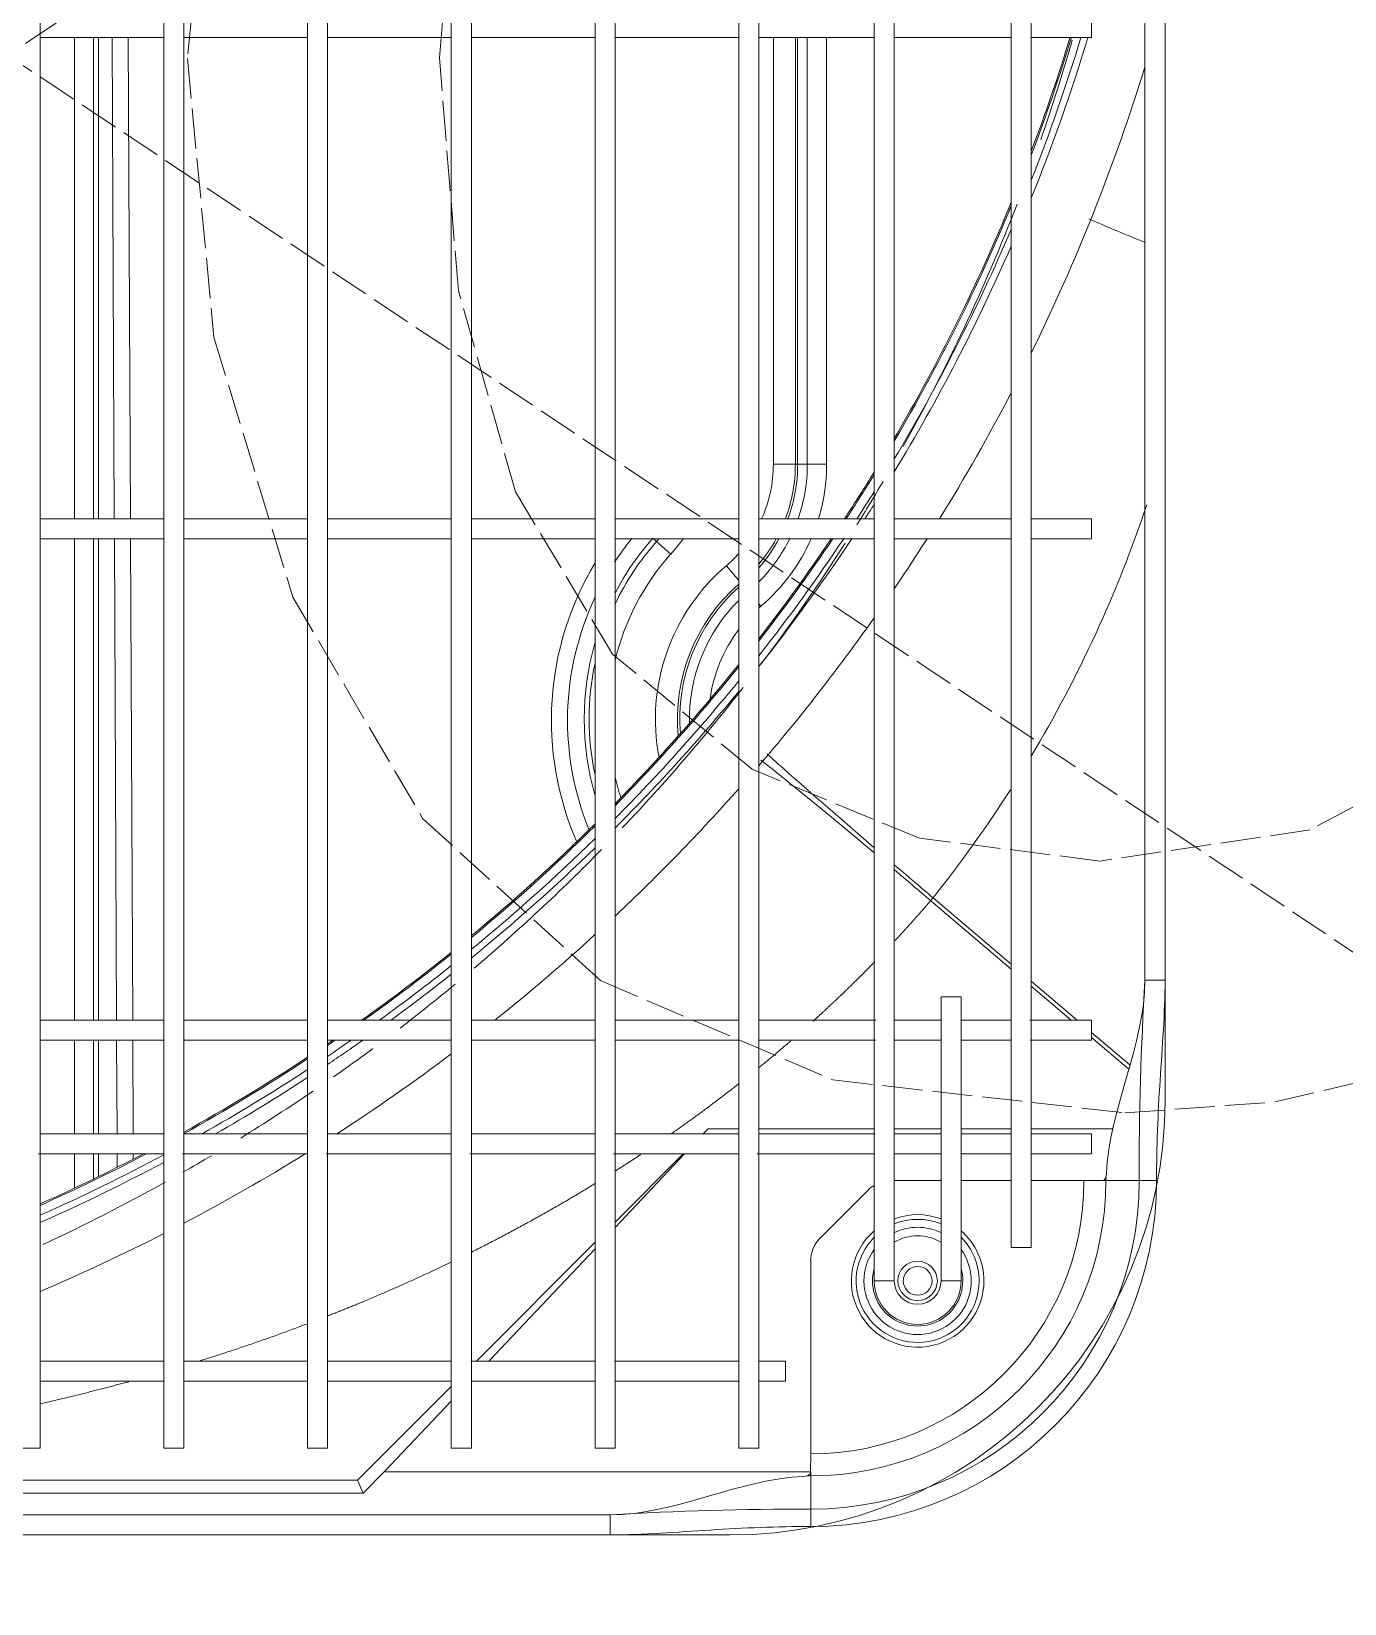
# Model space of a CAD drawing. Header units: millimetres. Extents: x 147592 to 200208, y -27981 to 8299.
# Drawn here: x 166563.5 to 166759.9, y -821.5 to -586.5 of the extents above; entities that cross this region are included whole.
import ezdxf

# ---------------------------------------------------------------- set-up
doc = ezdxf.new("R2010")
doc.units = ezdxf.units.MM
doc.linetypes.add('划线', pattern=[7.5, 6, -1.5])
doc.linetypes.add('划线_2_', pattern=[6.35, 3.175, -3.175])
for name, color, linetype, lineweight in [('G-XREF-____-OTLN', 7, 'Continuous', 5), ('M-EQPM-____-HDLN', 7, '划线_2_', 5), ('M-EQPM-____-OTLN', 7, 'Continuous', 5)]:
    doc.layers.add(name, color=color, linetype=linetype, lineweight=lineweight)

# ---------------------------------------------------------------- blocks, each defined once
blk = doc.blocks.new('TJ空调外机 - TJ空调外机1800_1200-1400100-三层给排水_消防平面图')
at = {"layer": 'M-EQPM-____-HDLN', "color": 251, "linetype": '划线', "true_color": 0x515151}
for p, q in [((900, 600), (-900, -600)), ((-900, 600), (900, -600)), ((31.31, 43.48), (26.85, -0.47)), ((64.52, -0.39), (66.92, 28.03)), ((26.85, -0.47), (30.8, -42.13)), ((67.36, -35.19), (64.52, -0.39)), ((75.89, -65.29), (67.36, -35.19)), ((30.8, -42.13), (42.63, -81.03)), ((90.42, -89.52), (75.89, -65.29)), ((42.63, -81.03), (62.02, -114.12)), ((111.28, -106.75), (90.42, -89.52)), ((220.91, -101.78), (194.71, -115.8)), ((136.29, -117.04), (111.28, -106.75)), ((62.02, -114.12), (88.62, -138.35)), ((163.26, -120.47), (136.29, -117.04)), ((194.71, -115.8), (163.26, -120.47)), ((88.62, -138.35), (123.32, -153.19)), ((189.44, -156.5), (210.06, -151.6)), ((123.32, -153.19), (167.01, -158.14)), ((167.01, -158.14), (189.44, -156.5))]:
    blk.add_line(p, q, dxfattribs=at)
blk = doc.blocks.new('YXQH_AR_B9-20_rvt-1-三层给排水_消防平面图')
at = {"color": 251, "lineweight": 5, "true_color": 0x515151}
blk.add_blockref('TJ空调外机 - TJ空调外机1800_1200-1400100-三层给排水_消防平面图', (166560.01, -590.02), dxfattribs=at)
blk = doc.blocks.new('RUXYQ14BA - top_dwg-2991071-三层给排水_消防平面图')
at = {"layer": 'G-XREF-____-OTLN'}
for p, q in [((732.83, 188.42), (732.83, -336.37)), ((735.83, -336.37), (735.83, 188.42)), ((773.32, -291.39), (773.32, 143.44)), ((608.13, -150.44), (626.63, -150.44)), ((616.13, -222.42), (616.13, -150.44)), ((629.62, -150.44), (648.12, -150.44)), ((651.12, -150.44), (669.61, -150.44)), ((672.61, -150.44), (691.1, -150.44)), ((694.1, -150.44), (712.59, -150.44)), ((715.59, -150.44), (732.83, -150.44)), ((722.84, -214.25), (722.84, -150.44)), ((735.83, -150.44), (753.33, -150.44)), ((626.63, -222.42), (608.13, -222.42)), ((648.12, -222.42), (629.62, -222.42)), ((669.61, -222.42), (651.12, -222.42)), ((691.1, -222.42), (672.61, -222.42)), ((712.59, -222.42), (694.1, -222.42)), ((732.83, -222.42), (715.59, -222.42)), ((753.33, -222.42), (735.83, -222.42)), ((608.13, -225.41), (626.63, -225.41)), ((616.13, -297.39), (616.13, -225.41)), ((629.62, -225.41), (648.12, -225.41)), ((651.12, -225.41), (669.61, -225.41)), ((672.61, -225.41), (691.1, -225.41)), ((694.1, -225.41), (712.59, -225.41)), ((715.59, -225.41), (732.83, -225.41)), ((735.83, -225.41), (753.33, -225.41)), ((626.63, -297.39), (608.13, -297.39)), ((648.12, -297.39), (629.62, -297.39)), ((669.61, -297.39), (651.12, -297.39)), ((691.1, -297.39), (672.61, -297.39)), ((712.59, -297.39), (694.1, -297.39)), ((732.83, -297.39), (715.59, -297.39)), ((742.83, -297.39), (735.83, -297.39)), ((753.33, -297.39), (745.83, -297.39)), ((608.13, -300.38), (626.63, -300.38)), ((616.13, -314.38), (616.13, -300.38)), ((629.62, -300.38), (648.12, -300.38)), ((651.12, -300.38), (669.61, -300.38)), ((672.61, -300.38), (691.1, -300.38)), ((694.1, -300.38), (712.59, -300.38)), ((715.59, -300.38), (732.83, -300.38)), ((735.83, -300.38), (742.83, -300.38)), ((745.83, -300.38), (753.33, -300.38)), ((626.63, -314.38), (608.13, -314.38)), ((648.12, -314.38), (629.62, -314.38)), ((669.61, -314.38), (651.12, -314.38)), ((691.1, -314.38), (672.61, -314.38)), ((712.59, -314.38), (694.1, -314.38)), ((732.83, -313.65), (715.59, -313.65)), ((732.83, -314.38), (715.59, -314.38)), ((742.83, -313.65), (735.83, -313.65)), ((742.83, -314.38), (735.83, -314.38)), ((753.33, -313.65), (745.83, -313.65)), ((753.33, -314.38), (745.83, -314.38)), ((768.5, -313.65), (756.32, -313.65)), ((608.13, -317.38), (626.63, -317.38)), ((616.13, -321.13), (616.13, -317.38)), ((629.62, -317.38), (648.12, -317.38)), ((651.12, -317.38), (669.61, -317.38)), ((672.61, -317.38), (691.1, -317.38)), ((694.1, -317.38), (712.59, -317.38)), ((704.3, -317.38), (694.1, -327.6)), ((704.5, -317.38), (694.1, -328.39)), ((715.59, -317.38), (732.83, -317.38)), ((735.83, -317.38), (742.83, -317.38)), ((745.83, -317.38), (753.33, -317.38)), ((742.83, -321.38), (735.83, -321.38)), ((753.33, -321.38), (745.83, -321.38)), ((731.87, -322.84), (724.8, -329.91)), ((691.1, -330.6), (673.38, -348.36)), ((691.1, -331.57), (675.24, -348.36)), ((626.63, -348.36), (608.13, -348.36)), ((648.12, -348.36), (629.62, -348.36)), ((669.61, -348.36), (651.12, -348.36)), ((691.1, -348.36), (672.61, -348.36)), ((712.59, -348.36), (694.1, -348.36)), ((608.13, -351.36), (626.63, -351.36)), ((629.62, -351.36), (648.12, -351.36)), ((651.12, -351.36), (669.61, -351.36)), ((672.61, -351.36), (691.1, -351.36)), ((694.1, -351.36), (712.59, -351.36)), ((669.61, -354.33), (659.59, -364.94)), ((656.41, -368.13), (655.6, -366.18)), ((283.51, -371.36), (693.35, -371.36))]:
    blk.add_line(p, q, dxfattribs=at)
at = {"layer": 'G-XREF-____-OTLN', "color": 251, "true_color": 0x666666}
for p, q in [((613.29, -222.42), (613.29, -150.44)), ((616.86, -150.44), (616.86, -222.42)), ((619.23, -222.42), (618.9, -150.44)), ((621.32, -150.44), (621.64, -222.42)), ((613.29, -297.39), (613.29, -225.41)), ((616.86, -225.41), (616.86, -297.39)), ((619.57, -297.39), (619.24, -225.41)), ((621.66, -225.41), (621.98, -297.39)), ((710.74, -229.43), (712.61, -231.63)), ((715.59, -235.14), (715.89, -235.5)), ((753.33, -289.76), (741.28, -279.52)), ((741.64, -279.08), (753.33, -289.01)), ((756.32, -291.56), (763.18, -297.39)), ((762.29, -297.39), (756.32, -292.31)), ((613.29, -314.38), (613.29, -300.38)), ((616.86, -300.38), (616.86, -314.38)), ((619.64, -314.38), (619.58, -300.38)), ((621.99, -300.38), (622.06, -314.38)), ((765.32, -299.21), (771.04, -304.07)), ((770.88, -304.68), (765.32, -299.96)), ((613.29, -322.49), (613.29, -317.38)), ((616.86, -317.38), (616.86, -320.78)), ((619.65, -319.39), (619.65, -317.38)), ((622.06, -317.38), (622.06, -318.17)), ((732.83, -336.37), (735.83, -336.37)), ((745.83, -336.37), (742.83, -336.37))]:
    blk.add_line(p, q, dxfattribs=at)
at = {"layer": 'G-XREF-____-OTLN', "flags": 128}
for points in [[(608.13, -361.36), (608.13, 213.41), (605.13, 213.41), (605.13, -361.36)], [(629.62, -361.36), (629.62, 213.41), (626.63, 213.41), (626.63, -361.36)], [(651.12, -361.36), (651.12, 213.41), (648.12, 213.41), (648.12, -361.36)], [(672.61, -361.36), (672.61, 213.41), (669.61, 213.41), (669.61, -361.36)], [(694.1, -361.36), (694.1, 213.41), (691.1, 213.41), (691.1, -361.36)], [(715.59, -361.36), (715.59, 213.41), (712.59, 213.41), (712.59, -361.36)], [(756.32, -331.37), (756.32, 183.42), (753.33, 183.42), (753.33, -331.37)]]:
    blk.add_lwpolyline(points, close=True, dxfattribs=at)
at = {"layer": 'G-XREF-____-OTLN', "color": 251, "true_color": 0x666666, "flags": 128}
for points in [[(773.32, 143.44), (776.32, 143.44), (776.32, -291.39), (773.32, -291.39)], [(721.05, -214.25), (717.76, -214.25), (717.76, -150.44)], [(721.05, -150.44), (721.05, -214.25), (721.39, -214.25), (721.39, -150.44)], [(725.72, -150.44), (725.72, -214.25), (721.39, -214.25), (722.84, -214.25)], [(700.29, -225.82), (699.84, -225.41), (702.41, -227.7)], [(767.5, -320.81), (767.49, -321.38), (766.77, -321.38)], [(767.49, -321.38), (772.45, -321.38), (775.05, -321.38)], [(723.34, -364.8), (723.34, -365.53), (723.34, -370.49), (723.34, -373.09)], [(693.35, -371.36), (693.35, -374.35), (283.51, -374.35), (283.51, -371.36)]]:
    blk.add_lwpolyline(points, dxfattribs=at)
at = {"layer": 'G-XREF-____-OTLN', "flags": 128}
for points in [[(756.32, -150.44), (765.32, -150.44), (765.32, -147.45), (756.32, -147.45)], [(756.32, -225.41), (765.32, -225.41), (765.32, -222.42), (756.32, -222.42)], [(745.83, -336.37), (745.83, -293.89), (742.83, -293.89), (742.83, -336.37)], [(756.32, -300.38), (765.32, -300.38), (765.32, -297.39), (756.32, -297.39)], [(712.59, -313.65), (708.02, -313.65), (707.29, -314.38), (708.02, -313.65)], [(756.32, -317.38), (765.32, -317.38), (765.32, -314.38), (756.32, -314.38)], [(756.32, -321.38), (764.2, -321.38), (766.77, -321.38)], [(723.34, -333.44), (723.34, -362.24), (723.33, -364.94), (659.59, -364.94), (656.41, -368.13), (330.54, -368.13)], [(715.59, -351.36), (719.59, -351.36), (719.59, -348.36), (715.59, -348.36)], [(669.61, -352.14), (655.6, -366.18), (331.34, -366.18), (326.53, -361.36)]]:
    blk.add_lwpolyline(points, dxfattribs=at)
at = {"layer": 'G-XREF-____-OTLN', "color": 251, "true_color": 0x666666}
blk.add_circle((739.33, -336.37), 2.95, dxfattribs=at)
at = {"layer": 'G-XREF-____-OTLN'}
blk.add_circle((739.33, -336.37), 2.15, dxfattribs=at)
at = {"layer": 'G-XREF-____-OTLN', "color": 251, "true_color": 0x666666}
for centre, radius, start, end in [((493.47, -68.44), 283.44, 338.027, 343.1836), ((493.47, -68.44), 282.44, 338.5351, 343.1223), ((493.47, -68.44), 282.44, 329.1029, 336.9301), ((493.47, -68.44), 283.44, 328.7669, 336.4603), ((697.85, -214.25), 19.91, 335.8056, 0), ((697.85, -214.25), 23.2, 339.4071, 0), ((697.85, -214.25), 23.55, 339.7234, 0), ((697.85, -214.25), 27.88, 342.9778, 0), ((493.47, -68.44), 282.44, 326.9651, 327.9379), ((493.47, -68.44), 283.44, 327.0964, 327.6168), ((591.5, -159.39), 192.01, 329.1207, 341.4874), ((730.21, -252.55), 43.22, 141.0265, 146.8687), ((730.2, -252.35), 40.72, 138.4302, 152.4638), ((677.86, -205.92), 32.83, 318.4302, 323.5647), ((493.47, -68.44), 283.44, 321.596, 326.3714), ((493.47, -68.44), 282.44, 321.8524, 326.2364), ((697.85, -214.25), 23.2, 319.8847, 331.2506), ((697.85, -214.25), 23.55, 318.8948, 331.7119), ((697.85, -214.25), 27.88, 310.3463, 336.4018), ((730.2, -252.35), 37.15, 138.4302, 166.4091), ((697.85, -214.25), 19.91, 310.3463, 317.7729), ((730.21, -252.51), 45.63, 148.9779, 203.5176), ((730.2, -252.35), 30.07, 130.3463, 190.9823), ((730.2, -252.35), 26.78, 131.1266, 185.4725), ((730.2, -252.35), 26.43, 131.7853, 184.769), ((730.21, -252.55), 43.22, 154.8713, 202.167), ((730.2, -252.35), 22.1, 130.3463, 131.3881), ((730.2, -252.35), 22.1, 142.8277, 172.363), ((730.2, -252.35), 40.72, 163.8148, 196.1852), ((493.47, -68.44), 282.44, 315.2618, 320.8781), ((493.47, -68.44), 283.44, 315.0583, 320.6303), ((730.2, -252.35), 37.15, 193.5909, 198.4961), ((591.5, -159.39), 192.01, 321.4416, 327.3636), ((493.47, -68.44), 282.44, 309.3635, 314.404), ((493.47, -68.44), 283.44, 309.198, 314.2064), ((732.52, -271.98), 11.56, 319.2903, 322.1251), ((493.47, -68.44), 282.44, 305.8467, 308.581), ((493.47, -68.44), 283.44, 306.1254, 308.4201), ((1253.25, -320.25), 480.8, 176.5586, 180.1343), ((493.47, -68.44), 283.44, 303.7919, 305.0842), ((493.47, -68.44), 282.44, 303.9277, 304.7945), ((493.47, -68.44), 282.44, 299.4538, 303.1977), ((493.47, -68.44), 283.44, 299.8096, 303.0656), ((493.47, -68.44), 282.44, 293.9515, 298.1276), ((493.47, -68.44), 283.44, 293.8617, 298.0197), ((723.34, -321.38), 40.86, 270, 0), ((723.34, -321.38), 51.71, 270, 0), ((723.34, -321.38), 49.11, 270, 0), ((723.34, -321.38), 44.15, 270, 0), ((739.33, -336.37), 9.91, 69.3273, 110.6727), ((739.33, -336.37), 9.91, 130.967, 360), ((739.33, -336.37), 9.2, 67.6576, 112.3424), ((739.33, -336.37), 8.02, 64.15, 115.85), ((739.33, -336.37), 9.91, 0, 49.033), ((739.33, -336.37), 9.2, 134.9085, 360), ((739.33, -336.37), 6.75, 58.7898, 121.2102), ((739.33, -336.37), 9.2, 0, 45.0915), ((739.33, -336.37), 8.02, 144.0711, 360), ((739.33, -336.37), 8.02, 0, 35.9289), ((739.33, -336.37), 6.75, 164.2243, 360), ((739.33, -336.37), 6.75, 0, 15.7757), ((723.34, -387.85), 22.32, 90, 91.4573), ((722.21, -851.28), 480.79, 89.8657, 93.4414)]:
    blk.add_arc(centre, radius, start, end, dxfattribs=at)
at = {"layer": 'G-XREF-____-OTLN'}
for centre, radius, start, end in [((493.47, -68.44), 280.89, 339.3554, 343.0262), ((493.47, -68.44), 281.09, 339.2475, 343.0386), ((493.47, -68.44), 292.88, 333.826, 342.8392), ((493.47, -68.44), 280.89, 329.6362, 337.6854), ((493.47, -68.44), 281.09, 329.5667, 337.5863), ((955.21, 263.94), 480.78, 246.6872, 247.7658), ((493.47, -68.44), 292.88, 328.2839, 332.5263), ((697.85, -214.25), 24.99, 340.9408, 0), ((493.47, -68.44), 280.89, 326.7589, 328.4471), ((493.47, -68.44), 281.09, 326.7857, 328.3808), ((677.86, -205.92), 29.99, 318.4302, 319.4492), ((493.47, -68.44), 280.89, 322.2575, 326.0245), ((493.47, -68.44), 281.09, 322.2048, 326.0519), ((697.85, -214.25), 24.99, 315.2349, 333.4778), ((493.47, -68.44), 292.88, 325.8422, 327.5916), ((730.2, -252.35), 39.98, 138.4302, 154.5563), ((730.2, -252.35), 24.99, 134.8144, 181.4881), ((493.47, -68.44), 292.88, 319.3217, 324.811), ((730.2, -252.35), 39.98, 167.9616, 192.0384), ((493.47, -68.44), 280.89, 315.5823, 321.2691), ((493.47, -68.44), 281.09, 315.5407, 321.2183), ((493.47, -68.44), 292.88, 313.2358, 318.4297), ((493.47, -68.44), 280.89, 309.6238, 314.715), ((493.47, -68.44), 281.09, 309.5901, 314.6746), ((493.47, -68.44), 292.88, 308.585, 312.4358), ((493.47, -68.44), 280.89, 305.406, 308.8341), ((493.47, -68.44), 281.09, 305.4633, 308.8013), ((493.47, -68.44), 280.89, 304.141, 304.3361), ((493.47, -68.44), 281.09, 304.1134, 304.3957), ((493.47, -68.44), 281.09, 298.9618, 303.3782), ((493.47, -68.44), 280.89, 298.9941, 303.4051), ((493.47, -68.44), 292.88, 302.8911, 306.9692), ((493.47, -68.44), 280.89, 294.0922, 297.5953), ((493.47, -68.44), 281.09, 294.074, 297.6732), ((493.47, -68.44), 292.88, 297.7016, 301.7945), ((765.81, -320.32), 1.75, 343.7298, 358.0554), ((735.4, -326.37), 5, 120.9449, 135), ((493.47, -68.44), 292.88, 293.0471, 297.041), ((728.33, -333.44), 5, 135, 180), ((739.33, -336.37), 6.5, 180, 360), ((739.33, -336.37), 3.5, 180, 270), ((739.33, -336.37), 3.5, 270, 0), ((722.28, -363.85), 1.75, 271.9447, 286.2701)]:
    blk.add_arc(centre, radius, start, end, dxfattribs=at)
at = {"layer": 'G-XREF-____-OTLN', "color": 251, "true_color": 0x666666}
for centre, major_axis, ratio, start_param, end_param in [((741.28, -281.35), (-31.86, 27.34), 0.033084, 5.010252, 5.661238), ((743.2, -279.08), (-32.07, 27.07), 0.023917, 0.623606, 1.260427), ((743.2, -279.08), (-32.07, 27.07), 0.023917, 1.359151, 1.542472), ((741.28, -281.35), (-31.86, 27.34), 0.033084, 4.740773, 4.912678)]:
    blk.add_ellipse(centre, major_axis=major_axis, ratio=ratio, start_param=start_param, end_param=end_param, dxfattribs=at)
for points in [[(741.28, -279.52), (738.7, -282.53), (735.97, -285.45)], [(712.67, -306.83), (707.71, -310.73), (702.46, -314.39)], [(697.9, -317.49), (696.06, -318.71), (694.19, -319.9)], [(648.13, -342.77), (640.08, -345.82), (631.65, -348.44)], [(621.38, -351.44), (614.88, -353.21), (608.17, -354.75)]]:
    blk.add_open_spline(points, degree=2, dxfattribs=at)
for points, degree, knots in [([(732.95, -288.62), (731.12, -290.5), (729.23, -292.34), (726.53, -294.97), (723.71, -297.52)], 2, [0.02197506, 0.02197506, 0.02197506, 0.03125, 0.03125, 0.04476758, 0.04476758, 0.04476758]), ([(776.32, -291.39), (776.32, -293.89), (776.21, -296.39), (775.92, -301.38), (775.74, -303.88), (775.42, -308.87), (775.29, -311.37), (775.1, -316.37), (775.05, -318.87), (775.05, -321.38)], 3, [0, 0, 0, 0, 0.25, 0.25, 0.5, 0.5, 0.75, 0.75, 1, 1, 1, 1]), ([(720.33, -300.5), (718.26, -302.3), (716.12, -304.06), (715.86, -304.27), (715.61, -304.48)], 2, [0.05276469, 0.05276469, 0.05276469, 0.0625, 0.0625, 0.0636919, 0.0636919, 0.0636919]), ([(691.16, -321.78), (689.28, -322.94), (687.37, -324.06), (680.2, -328.28), (672.64, -332.06)], 2, [0.11715126, 0.11715126, 0.11715126, 0.125, 0.125, 0.1554491, 0.1554491, 0.1554491]), ([(669.65, -333.53), (663.1, -336.69), (656.26, -339.54), (653.71, -340.6), (651.13, -341.61)], 2, [0.16142613, 0.16142613, 0.16142613, 0.1875, 0.1875, 0.19777234, 0.19777234, 0.19777234]), ([(723.34, -373.09), (720.83, -373.09), (718.33, -373.14), (713.33, -373.32), (710.84, -373.46), (705.84, -373.77), (703.35, -373.95), (698.35, -374.25), (695.85, -374.35), (693.35, -374.35)], 3, [0, 0, 0, 0, 0.25, 0.25, 0.5, 0.5, 0.75, 0.75, 1, 1, 1, 1])]:
    blk.add_open_spline(points, degree=degree, knots=knots, dxfattribs=at)
at = {"layer": 'G-XREF-____-OTLN'}
for points in [[(767.56, -320.38), (767.92, -310.7), (773.32, -301.07), (773.32, -291.39)], [(693.35, -371.36), (703.03, -371.36), (712.66, -365.96), (722.34, -365.6)]]:
    blk.add_open_spline(points, degree=3, dxfattribs=at)
for points, knots in [([(766.77, -321.38), (766.85, -321.38), (766.93, -321.37), (767.08, -321.33), (767.15, -321.29), (767.28, -321.2), (767.33, -321.14), (767.43, -320.99), (767.47, -320.91), (767.5, -320.81)], [0, 0, 0, 0, 0.25, 0.25, 0.5, 0.5, 0.75, 0.75, 1, 1, 1, 1]), ([(722.77, -365.53), (722.97, -365.47), (723.12, -365.38), (723.3, -365.12), (723.34, -364.97), (723.34, -364.8)], [0, 0, 0, 0, 0.5, 0.5, 1, 1, 1, 1])]:
    blk.add_open_spline(points, degree=3, knots=knots, dxfattribs=at)
blk = doc.blocks.new('RUXYQ14BA - top_dwg-V198-三层给排水_消防平面图')
at = {"layer": 'G-XREF-____-OTLN'}
for p, q in [((732.83, 188.42), (732.83, -336.37)), ((735.83, -336.37), (735.83, 188.42)), ((773.32, -291.39), (773.32, 143.44)), ((608.13, -150.44), (626.63, -150.44)), ((616.13, -222.42), (616.13, -150.44)), ((629.62, -150.44), (648.12, -150.44)), ((651.12, -150.44), (669.61, -150.44)), ((672.61, -150.44), (691.1, -150.44)), ((694.1, -150.44), (712.59, -150.44)), ((715.59, -150.44), (732.83, -150.44)), ((722.84, -214.25), (722.84, -150.44)), ((735.83, -150.44), (753.33, -150.44)), ((626.63, -222.42), (608.13, -222.42)), ((648.12, -222.42), (629.62, -222.42)), ((669.61, -222.42), (651.12, -222.42)), ((691.1, -222.42), (672.61, -222.42)), ((712.59, -222.42), (694.1, -222.42)), ((732.83, -222.42), (715.59, -222.42)), ((753.33, -222.42), (735.83, -222.42)), ((608.13, -225.41), (626.63, -225.41)), ((616.13, -297.39), (616.13, -225.41)), ((629.62, -225.41), (648.12, -225.41)), ((651.12, -225.41), (669.61, -225.41)), ((672.61, -225.41), (691.1, -225.41)), ((694.1, -225.41), (712.59, -225.41)), ((715.59, -225.41), (732.83, -225.41)), ((735.83, -225.41), (753.33, -225.41)), ((626.63, -297.39), (608.13, -297.39)), ((648.12, -297.39), (629.62, -297.39)), ((669.61, -297.39), (651.12, -297.39)), ((691.1, -297.39), (672.61, -297.39)), ((712.59, -297.39), (694.1, -297.39)), ((732.83, -297.39), (715.59, -297.39)), ((742.83, -297.39), (735.83, -297.39)), ((753.33, -297.39), (745.83, -297.39)), ((608.13, -300.38), (626.63, -300.38)), ((616.13, -314.38), (616.13, -300.38)), ((629.62, -300.38), (648.12, -300.38)), ((651.12, -300.38), (669.61, -300.38)), ((672.61, -300.38), (691.1, -300.38)), ((694.1, -300.38), (712.59, -300.38)), ((715.59, -300.38), (732.83, -300.38)), ((735.83, -300.38), (742.83, -300.38)), ((745.83, -300.38), (753.33, -300.38)), ((626.63, -314.38), (608.13, -314.38)), ((648.12, -314.38), (629.62, -314.38)), ((669.61, -314.38), (651.12, -314.38)), ((691.1, -314.38), (672.61, -314.38)), ((712.59, -314.38), (694.1, -314.38)), ((732.83, -313.65), (715.59, -313.65)), ((732.83, -314.38), (715.59, -314.38)), ((742.83, -313.65), (735.83, -313.65)), ((742.83, -314.38), (735.83, -314.38)), ((753.33, -313.65), (745.83, -313.65)), ((753.33, -314.38), (745.83, -314.38)), ((768.5, -313.65), (756.32, -313.65)), ((608.13, -317.38), (626.63, -317.38)), ((616.13, -321.13), (616.13, -317.38)), ((629.62, -317.38), (648.12, -317.38)), ((651.12, -317.38), (669.61, -317.38)), ((672.61, -317.38), (691.1, -317.38)), ((694.1, -317.38), (712.59, -317.38)), ((704.3, -317.38), (694.1, -327.6)), ((704.5, -317.38), (694.1, -328.39)), ((715.59, -317.38), (732.83, -317.38)), ((735.83, -317.38), (742.83, -317.38)), ((745.83, -317.38), (753.33, -317.38)), ((742.83, -321.38), (735.83, -321.38)), ((753.33, -321.38), (745.83, -321.38)), ((731.87, -322.84), (724.8, -329.91)), ((691.1, -330.6), (673.38, -348.36)), ((691.1, -331.57), (675.24, -348.36)), ((626.63, -348.36), (608.13, -348.36)), ((648.12, -348.36), (629.62, -348.36)), ((669.61, -348.36), (651.12, -348.36)), ((691.1, -348.36), (672.61, -348.36)), ((712.59, -348.36), (694.1, -348.36)), ((608.13, -351.36), (626.63, -351.36)), ((629.62, -351.36), (648.12, -351.36)), ((651.12, -351.36), (669.61, -351.36)), ((672.61, -351.36), (691.1, -351.36)), ((694.1, -351.36), (712.59, -351.36)), ((669.61, -354.33), (659.59, -364.94)), ((656.41, -368.13), (655.6, -366.18)), ((283.51, -371.36), (693.35, -371.36))]:
    blk.add_line(p, q, dxfattribs=at)
at = {"layer": 'G-XREF-____-OTLN', "color": 251, "true_color": 0x666666}
for p, q in [((613.29, -222.42), (613.29, -150.44)), ((616.86, -150.44), (616.86, -222.42)), ((619.23, -222.42), (618.9, -150.44)), ((621.32, -150.44), (621.64, -222.42)), ((613.29, -297.39), (613.29, -225.41)), ((616.86, -225.41), (616.86, -297.39)), ((619.57, -297.39), (619.24, -225.41)), ((621.66, -225.41), (621.98, -297.39)), ((710.74, -229.43), (712.61, -231.63)), ((715.59, -235.14), (715.89, -235.5)), ((753.33, -289.76), (741.28, -279.52)), ((741.64, -279.08), (753.33, -289.01)), ((756.32, -291.56), (763.18, -297.39)), ((762.29, -297.39), (756.32, -292.31)), ((613.29, -314.38), (613.29, -300.38)), ((616.86, -300.38), (616.86, -314.38)), ((619.64, -314.38), (619.58, -300.38)), ((621.99, -300.38), (622.06, -314.38)), ((765.32, -299.21), (771.04, -304.07)), ((770.88, -304.68), (765.32, -299.96)), ((613.29, -322.49), (613.29, -317.38)), ((616.86, -317.38), (616.86, -320.78)), ((619.65, -319.39), (619.65, -317.38)), ((622.06, -317.38), (622.06, -318.17)), ((732.83, -336.37), (735.83, -336.37)), ((745.83, -336.37), (742.83, -336.37))]:
    blk.add_line(p, q, dxfattribs=at)
at = {"layer": 'G-XREF-____-OTLN', "flags": 128}
for points in [[(608.13, -361.36), (608.13, 213.41), (605.13, 213.41), (605.13, -361.36)], [(629.62, -361.36), (629.62, 213.41), (626.63, 213.41), (626.63, -361.36)], [(651.12, -361.36), (651.12, 213.41), (648.12, 213.41), (648.12, -361.36)], [(672.61, -361.36), (672.61, 213.41), (669.61, 213.41), (669.61, -361.36)], [(694.1, -361.36), (694.1, 213.41), (691.1, 213.41), (691.1, -361.36)], [(715.59, -361.36), (715.59, 213.41), (712.59, 213.41), (712.59, -361.36)], [(756.32, -331.37), (756.32, 183.42), (753.33, 183.42), (753.33, -331.37)]]:
    blk.add_lwpolyline(points, close=True, dxfattribs=at)
at = {"layer": 'G-XREF-____-OTLN', "color": 251, "true_color": 0x666666, "flags": 128}
for points in [[(773.32, 143.44), (776.32, 143.44), (776.32, -291.39), (773.32, -291.39)], [(721.05, -214.25), (717.76, -214.25), (717.76, -150.44)], [(721.05, -150.44), (721.05, -214.25), (721.39, -214.25), (721.39, -150.44)], [(725.72, -150.44), (725.72, -214.25), (721.39, -214.25), (722.84, -214.25)], [(700.29, -225.82), (699.84, -225.41), (702.41, -227.7)], [(767.5, -320.81), (767.49, -321.38), (766.77, -321.38)], [(767.49, -321.38), (772.45, -321.38), (775.05, -321.38)], [(723.34, -364.8), (723.34, -365.53), (723.34, -370.49), (723.34, -373.09)], [(693.35, -371.36), (693.35, -374.35), (283.51, -374.35), (283.51, -371.36)]]:
    blk.add_lwpolyline(points, dxfattribs=at)
at = {"layer": 'G-XREF-____-OTLN', "flags": 128}
for points in [[(756.32, -150.44), (765.32, -150.44), (765.32, -147.45), (756.32, -147.45)], [(756.32, -225.41), (765.32, -225.41), (765.32, -222.42), (756.32, -222.42)], [(745.83, -336.37), (745.83, -293.89), (742.83, -293.89), (742.83, -336.37)], [(756.32, -300.38), (765.32, -300.38), (765.32, -297.39), (756.32, -297.39)], [(712.59, -313.65), (708.02, -313.65), (707.29, -314.38), (708.02, -313.65)], [(756.32, -317.38), (765.32, -317.38), (765.32, -314.38), (756.32, -314.38)], [(756.32, -321.38), (764.2, -321.38), (766.77, -321.38)], [(723.34, -333.44), (723.34, -362.24), (723.33, -364.94), (659.59, -364.94), (656.41, -368.13), (330.54, -368.13)], [(715.59, -351.36), (719.59, -351.36), (719.59, -348.36), (715.59, -348.36)], [(669.61, -352.14), (655.6, -366.18), (331.34, -366.18), (326.53, -361.36)]]:
    blk.add_lwpolyline(points, dxfattribs=at)
at = {"layer": 'G-XREF-____-OTLN', "color": 251, "true_color": 0x666666}
blk.add_circle((739.33, -336.37), 2.95, dxfattribs=at)
at = {"layer": 'G-XREF-____-OTLN'}
blk.add_circle((739.33, -336.37), 2.15, dxfattribs=at)
at = {"layer": 'G-XREF-____-OTLN', "color": 251, "true_color": 0x666666}
for centre, radius, start, end in [((493.47, -68.44), 283.44, 338.027, 343.1836), ((493.47, -68.44), 282.44, 338.5351, 343.1223), ((493.47, -68.44), 282.44, 329.1029, 336.9301), ((493.47, -68.44), 283.44, 328.7669, 336.4603), ((697.85, -214.25), 19.91, 335.8056, 0), ((697.85, -214.25), 23.2, 339.4071, 0), ((697.85, -214.25), 23.55, 339.7234, 0), ((697.85, -214.25), 27.88, 342.9778, 0), ((493.47, -68.44), 282.44, 326.9651, 327.9379), ((493.47, -68.44), 283.44, 327.0964, 327.6168), ((591.5, -159.39), 192.01, 329.1207, 341.4874), ((730.21, -252.55), 43.22, 141.0265, 146.8687), ((730.2, -252.35), 40.72, 138.4302, 152.4638), ((677.86, -205.92), 32.83, 318.4302, 323.5647), ((493.47, -68.44), 283.44, 321.596, 326.3714), ((493.47, -68.44), 282.44, 321.8524, 326.2364), ((697.85, -214.25), 23.2, 319.8847, 331.2506), ((697.85, -214.25), 23.55, 318.8948, 331.7119), ((697.85, -214.25), 27.88, 310.3463, 336.4018), ((730.2, -252.35), 37.15, 138.4302, 166.4091), ((697.85, -214.25), 19.91, 310.3463, 317.7729), ((730.21, -252.51), 45.63, 148.9779, 203.5176), ((730.2, -252.35), 30.07, 130.3463, 190.9823), ((730.2, -252.35), 26.78, 131.1266, 185.4725), ((730.2, -252.35), 26.43, 131.7853, 184.769), ((730.21, -252.55), 43.22, 154.8713, 202.167), ((730.2, -252.35), 22.1, 130.3463, 131.3881), ((730.2, -252.35), 22.1, 142.8277, 172.363), ((730.2, -252.35), 40.72, 163.8148, 196.1852), ((493.47, -68.44), 282.44, 315.2618, 320.8781), ((493.47, -68.44), 283.44, 315.0583, 320.6303), ((730.2, -252.35), 37.15, 193.5909, 198.4961), ((591.5, -159.39), 192.01, 321.4416, 327.3636), ((493.47, -68.44), 282.44, 309.3635, 314.404), ((493.47, -68.44), 283.44, 309.198, 314.2064), ((732.52, -271.98), 11.56, 319.2903, 322.1251), ((493.47, -68.44), 282.44, 305.8467, 308.581), ((493.47, -68.44), 283.44, 306.1254, 308.4201), ((1253.25, -320.25), 480.8, 176.5586, 180.1343), ((493.47, -68.44), 283.44, 303.7919, 305.0842), ((493.47, -68.44), 282.44, 303.9277, 304.7945), ((493.47, -68.44), 282.44, 299.4538, 303.1977), ((493.47, -68.44), 283.44, 299.8096, 303.0656), ((493.47, -68.44), 282.44, 293.9515, 298.1276), ((493.47, -68.44), 283.44, 293.8617, 298.0197), ((723.34, -321.38), 40.86, 270, 0), ((723.34, -321.38), 51.71, 270, 0), ((723.34, -321.38), 49.11, 270, 0), ((723.34, -321.38), 44.15, 270, 0), ((739.33, -336.37), 9.91, 69.3273, 110.6727), ((739.33, -336.37), 9.91, 130.967, 360), ((739.33, -336.37), 9.2, 67.6576, 112.3424), ((739.33, -336.37), 8.02, 64.15, 115.85), ((739.33, -336.37), 9.91, 0, 49.033), ((739.33, -336.37), 9.2, 134.9085, 360), ((739.33, -336.37), 6.75, 58.7898, 121.2102), ((739.33, -336.37), 9.2, 0, 45.0915), ((739.33, -336.37), 8.02, 144.0711, 360), ((739.33, -336.37), 8.02, 0, 35.9289), ((739.33, -336.37), 6.75, 164.2243, 360), ((739.33, -336.37), 6.75, 0, 15.7757), ((723.34, -387.85), 22.32, 90, 91.4573), ((722.21, -851.28), 480.79, 89.8657, 93.4414)]:
    blk.add_arc(centre, radius, start, end, dxfattribs=at)
at = {"layer": 'G-XREF-____-OTLN'}
for centre, radius, start, end in [((493.47, -68.44), 280.89, 339.3554, 343.0262), ((493.47, -68.44), 281.09, 339.2475, 343.0386), ((493.47, -68.44), 292.88, 333.826, 342.8392), ((493.47, -68.44), 280.89, 329.6362, 337.6854), ((493.47, -68.44), 281.09, 329.5667, 337.5863), ((955.21, 263.94), 480.78, 246.6872, 247.7658), ((493.47, -68.44), 292.88, 328.2839, 332.5263), ((697.85, -214.25), 24.99, 340.9408, 0), ((493.47, -68.44), 280.89, 326.7589, 328.4471), ((493.47, -68.44), 281.09, 326.7857, 328.3808), ((677.86, -205.92), 29.99, 318.4302, 319.4492), ((493.47, -68.44), 280.89, 322.2575, 326.0245), ((493.47, -68.44), 281.09, 322.2048, 326.0519), ((697.85, -214.25), 24.99, 315.2349, 333.4778), ((493.47, -68.44), 292.88, 325.8422, 327.5916), ((730.2, -252.35), 39.98, 138.4302, 154.5563), ((730.2, -252.35), 24.99, 134.8144, 181.4881), ((493.47, -68.44), 292.88, 319.3217, 324.811), ((730.2, -252.35), 39.98, 167.9616, 192.0384), ((493.47, -68.44), 280.89, 315.5823, 321.2691), ((493.47, -68.44), 281.09, 315.5407, 321.2183), ((493.47, -68.44), 292.88, 313.2358, 318.4297), ((493.47, -68.44), 280.89, 309.6238, 314.715), ((493.47, -68.44), 281.09, 309.5901, 314.6746), ((493.47, -68.44), 292.88, 308.585, 312.4358), ((493.47, -68.44), 280.89, 305.406, 308.8341), ((493.47, -68.44), 281.09, 305.4633, 308.8013), ((493.47, -68.44), 280.89, 304.141, 304.3361), ((493.47, -68.44), 281.09, 304.1134, 304.3957), ((493.47, -68.44), 281.09, 298.9618, 303.3782), ((493.47, -68.44), 280.89, 298.9941, 303.4051), ((493.47, -68.44), 292.88, 302.8911, 306.9692), ((493.47, -68.44), 280.89, 294.0922, 297.5953), ((493.47, -68.44), 281.09, 294.074, 297.6732), ((493.47, -68.44), 292.88, 297.7016, 301.7945), ((765.81, -320.32), 1.75, 343.7298, 358.0554), ((735.4, -326.37), 5, 120.9449, 135), ((493.47, -68.44), 292.88, 293.0471, 297.041), ((728.33, -333.44), 5, 135, 180), ((739.33, -336.37), 6.5, 180, 360), ((739.33, -336.37), 3.5, 180, 270), ((739.33, -336.37), 3.5, 270, 0), ((722.28, -363.85), 1.75, 271.9447, 286.2701)]:
    blk.add_arc(centre, radius, start, end, dxfattribs=at)
at = {"layer": 'G-XREF-____-OTLN', "color": 251, "true_color": 0x666666}
for centre, major_axis, ratio, start_param, end_param in [((741.28, -281.35), (-31.86, 27.34), 0.033084, 5.010252, 5.661238), ((743.2, -279.08), (-32.07, 27.07), 0.023917, 0.623606, 1.260427), ((743.2, -279.08), (-32.07, 27.07), 0.023917, 1.359151, 1.542472), ((741.28, -281.35), (-31.86, 27.34), 0.033084, 4.740773, 4.912678)]:
    blk.add_ellipse(centre, major_axis=major_axis, ratio=ratio, start_param=start_param, end_param=end_param, dxfattribs=at)
for points in [[(741.28, -279.52), (738.7, -282.53), (735.97, -285.45)], [(712.67, -306.83), (707.71, -310.73), (702.46, -314.39)], [(697.9, -317.49), (696.06, -318.71), (694.19, -319.9)], [(648.13, -342.77), (640.08, -345.82), (631.65, -348.44)], [(621.38, -351.44), (614.88, -353.21), (608.17, -354.75)]]:
    blk.add_open_spline(points, degree=2, dxfattribs=at)
for points, degree, knots in [([(732.95, -288.62), (731.12, -290.5), (729.23, -292.34), (726.53, -294.97), (723.71, -297.52)], 2, [0.02197506, 0.02197506, 0.02197506, 0.03125, 0.03125, 0.04476758, 0.04476758, 0.04476758]), ([(776.32, -291.39), (776.32, -293.89), (776.21, -296.39), (775.92, -301.38), (775.74, -303.88), (775.42, -308.87), (775.29, -311.37), (775.1, -316.37), (775.05, -318.87), (775.05, -321.38)], 3, [0, 0, 0, 0, 0.25, 0.25, 0.5, 0.5, 0.75, 0.75, 1, 1, 1, 1]), ([(720.33, -300.5), (718.26, -302.3), (716.12, -304.06), (715.86, -304.27), (715.61, -304.48)], 2, [0.05276469, 0.05276469, 0.05276469, 0.0625, 0.0625, 0.0636919, 0.0636919, 0.0636919]), ([(691.16, -321.78), (689.28, -322.94), (687.37, -324.06), (680.2, -328.28), (672.64, -332.06)], 2, [0.11715126, 0.11715126, 0.11715126, 0.125, 0.125, 0.1554491, 0.1554491, 0.1554491]), ([(669.65, -333.53), (663.1, -336.69), (656.26, -339.54), (653.71, -340.6), (651.13, -341.61)], 2, [0.16142613, 0.16142613, 0.16142613, 0.1875, 0.1875, 0.19777234, 0.19777234, 0.19777234]), ([(723.34, -373.09), (720.83, -373.09), (718.33, -373.14), (713.33, -373.32), (710.84, -373.46), (705.84, -373.77), (703.35, -373.95), (698.35, -374.25), (695.85, -374.35), (693.35, -374.35)], 3, [0, 0, 0, 0, 0.25, 0.25, 0.5, 0.5, 0.75, 0.75, 1, 1, 1, 1])]:
    blk.add_open_spline(points, degree=degree, knots=knots, dxfattribs=at)
at = {"layer": 'G-XREF-____-OTLN'}
for points in [[(767.56, -320.38), (767.92, -310.7), (773.32, -301.07), (773.32, -291.39)], [(693.35, -371.36), (703.03, -371.36), (712.66, -365.96), (722.34, -365.6)]]:
    blk.add_open_spline(points, degree=3, dxfattribs=at)
for points, knots in [([(766.77, -321.38), (766.85, -321.38), (766.93, -321.37), (767.08, -321.33), (767.15, -321.29), (767.28, -321.2), (767.33, -321.14), (767.43, -320.99), (767.47, -320.91), (767.5, -320.81)], [0, 0, 0, 0, 0.25, 0.25, 0.5, 0.5, 0.75, 0.75, 1, 1, 1, 1]), ([(722.77, -365.53), (722.97, -365.47), (723.12, -365.38), (723.3, -365.12), (723.34, -364.97), (723.34, -364.8)], [0, 0, 0, 0, 0.5, 0.5, 1, 1, 1, 1])]:
    blk.add_open_spline(points, degree=3, knots=knots, dxfattribs=at)
blk = doc.blocks.new('RUXYQ14BA - RUXYQ14BA-2991177-三层给排水_消防平面图')
at = {"layer": 'M-EQPM-____-OTLN'}
for p, q in [((-185.18, 151.74), (-185.18, 726.51)), ((-166.68, 726.51), (-166.68, 151.74)), ((-163.68, 151.74), (-163.68, 726.51)), ((-145.19, 726.51), (-145.19, 151.74)), ((-142.19, 151.74), (-142.19, 726.51)), ((-123.7, 726.51), (-123.7, 151.74)), ((-120.7, 151.74), (-120.7, 726.51)), ((-102.21, 726.51), (-102.21, 151.74)), ((-99.21, 151.74), (-99.21, 726.51)), ((-80.72, 726.51), (-80.72, 151.74)), ((-77.72, 151.74), (-77.72, 726.51)), ((-60.48, 701.52), (-60.48, 176.73)), ((-57.48, 176.73), (-57.48, 701.52)), ((-39.98, 696.52), (-39.98, 181.73)), ((-36.99, 181.73), (-36.99, 696.52)), ((-16.99, 679.5), (-16.99, 203.74)), ((-27.99, 362.65), (-27.99, 365.65)), ((-185.18, 362.65), (-166.68, 362.65)), ((-163.68, 362.65), (-145.19, 362.65)), ((-142.19, 362.65), (-123.7, 362.65)), ((-120.7, 362.65), (-102.21, 362.65)), ((-99.21, 362.65), (-80.72, 362.65)), ((-77.72, 362.65), (-60.48, 362.65)), ((-57.48, 362.65), (-40.16, 362.65)), ((-36.99, 362.65), (-27.99, 362.65)), ((-166.68, 290.68), (-185.18, 290.68)), ((-145.19, 290.68), (-163.68, 290.68)), ((-123.7, 290.68), (-142.19, 290.68)), ((-102.21, 290.68), (-120.7, 290.68)), ((-80.72, 290.68), (-99.21, 290.68)), ((-60.48, 290.68), (-77.72, 290.68)), ((-40.16, 290.68), (-57.48, 290.68)), ((-27.99, 290.68), (-36.99, 290.68)), ((-27.99, 287.68), (-27.99, 290.68)), ((-185.18, 287.68), (-166.68, 287.68)), ((-163.68, 287.68), (-145.19, 287.68)), ((-142.19, 287.68), (-123.7, 287.68)), ((-120.7, 287.68), (-102.21, 287.68)), ((-99.21, 287.68), (-80.72, 287.68)), ((-77.72, 287.68), (-60.48, 287.68)), ((-57.48, 287.68), (-40.16, 287.68)), ((-36.99, 287.68), (-27.99, 287.68)), ((-47.48, 219.21), (-50.48, 219.21)), ((-50.48, 219.21), (-50.48, 176.73)), ((-47.48, 176.73), (-47.48, 219.21)), ((-166.68, 215.71), (-185.18, 215.71)), ((-145.19, 215.71), (-163.68, 215.71)), ((-123.7, 215.71), (-142.19, 215.71)), ((-102.21, 215.71), (-120.7, 215.71)), ((-80.72, 215.71), (-99.21, 215.71)), ((-60.25, 215.71), (-77.72, 215.71)), ((-50.48, 215.71), (-57.48, 215.71)), ((-40.16, 215.71), (-47.48, 215.71)), ((-27.99, 215.71), (-37.18, 215.71)), ((-27.99, 212.71), (-27.99, 215.71)), ((-185.18, 212.71), (-166.68, 212.71)), ((-163.68, 212.71), (-145.19, 212.71)), ((-142.19, 212.71), (-123.7, 212.71)), ((-120.7, 212.71), (-102.21, 212.71)), ((-99.21, 212.71), (-80.72, 212.71)), ((-77.72, 212.71), (-60.27, 212.71)), ((-57.48, 212.71), (-50.48, 212.71)), ((-47.48, 212.71), (-40.16, 212.71)), ((-37.17, 212.71), (-27.99, 212.71)), ((-166.68, 198.72), (-185.18, 198.72)), ((-145.19, 198.72), (-163.68, 198.72)), ((-123.7, 198.72), (-142.19, 198.72)), ((-102.21, 198.72), (-120.7, 198.72)), ((-80.72, 198.72), (-99.21, 198.72)), ((-60.35, 198.72), (-77.72, 198.72)), ((-50.48, 198.72), (-57.48, 198.72)), ((-40.16, 198.72), (-47.48, 198.72)), ((-27.99, 198.72), (-37.08, 198.72)), ((-27.99, 195.72), (-27.99, 198.72)), ((-185.41, 195.72), (-166.68, 195.72)), ((-163.91, 195.72), (-145.19, 195.72)), ((-142.42, 195.72), (-123.7, 195.72)), ((-120.93, 195.72), (-102.21, 195.72)), ((-99.44, 195.72), (-80.72, 195.72)), ((-77.95, 195.72), (-60.37, 195.72)), ((-57.48, 195.72), (-50.48, 195.72)), ((-47.48, 195.72), (-40.16, 195.72)), ((-37.07, 195.72), (-27.99, 195.72)), ((-39.98, 181.73), (-36.99, 181.73)), ((-166.68, 164.73), (-185.24, 164.73)), ((-145.19, 164.73), (-163.75, 164.73)), ((-123.7, 164.73), (-142.26, 164.73)), ((-102.21, 164.73), (-120.77, 164.73)), ((-80.72, 164.73), (-99.28, 164.73)), ((-73.72, 164.73), (-77.79, 164.73)), ((-73.72, 161.74), (-73.72, 164.73)), ((-185.23, 161.74), (-166.68, 161.74)), ((-163.74, 161.74), (-145.19, 161.74)), ((-142.25, 161.74), (-123.7, 161.74)), ((-120.75, 161.74), (-102.21, 161.74)), ((-99.26, 161.74), (-80.72, 161.74)), ((-77.77, 161.74), (-73.72, 161.74)), ((-188.17, 151.74), (-185.18, 151.74)), ((-166.68, 151.74), (-163.68, 151.74)), ((-145.19, 151.74), (-142.19, 151.74)), ((-123.7, 151.74), (-120.7, 151.74)), ((-102.21, 151.74), (-99.21, 151.74)), ((-80.72, 151.74), (-77.72, 151.74)), ((-81.99, 138.74), (-532.76, 138.74))]:
    blk.add_line(p, q, dxfattribs=at)
for centre, radius, start, end in [((-304.88, 440.62), 285, 340.909, 344.0369), ((-304.88, 440.62), 285, 330.7798, 338.8399), ((-304.88, 440.62), 285, 328.0425, 329.5718), ((-304.88, 440.62), 285, 322.9734, 327.3908), ((-304.88, 440.62), 285, 316.5046, 322.0708), ((-304.88, 440.62), 285, 310.3754, 315.6019), ((-304.88, 440.62), 285, 307.5066, 309.6288), ((-304.88, 440.62), 285, 305.0251, 306.479), ((-304.88, 440.62), 285, 301.6838, 304.2785), ((-81.99, 203.74), 65, 270, 360), ((-304.88, 440.62), 285, 299.6644, 300.6563), ((-304.88, 440.62), 285, 294.9372, 299.0508), ((-53.98, 176.73), 6.5, 180, 360), ((-53.98, 176.73), 3.5, 180, 270), ((-53.98, 176.73), 3.5, 270, 0)]:
    blk.add_arc(centre, radius, start, end, dxfattribs=at)
for name in ['RUXYQ14BA - top_dwg-2991071-三层给排水_消防平面图', 'RUXYQ14BA - top_dwg-V198-三层给排水_消防平面图']:
    blk.add_blockref(name, (-793.31, 513.1))

msp = doc.modelspace()

# ---------------------------------------------------------------- block references
at = {"lineweight": 5}
msp.add_blockref('YXQH_AR_B9-20_rvt-1-三层给排水_消防平面图', (0, 0), dxfattribs=at)
at = {"layer": 'M-EQPM-____-OTLN', "lineweight": 80}
msp.add_blockref('RUXYQ14BA - RUXYQ14BA-2991177-三层给排水_消防平面图', (166750.01, -950), dxfattribs=at)

doc.saveas('drawing.dxf')
